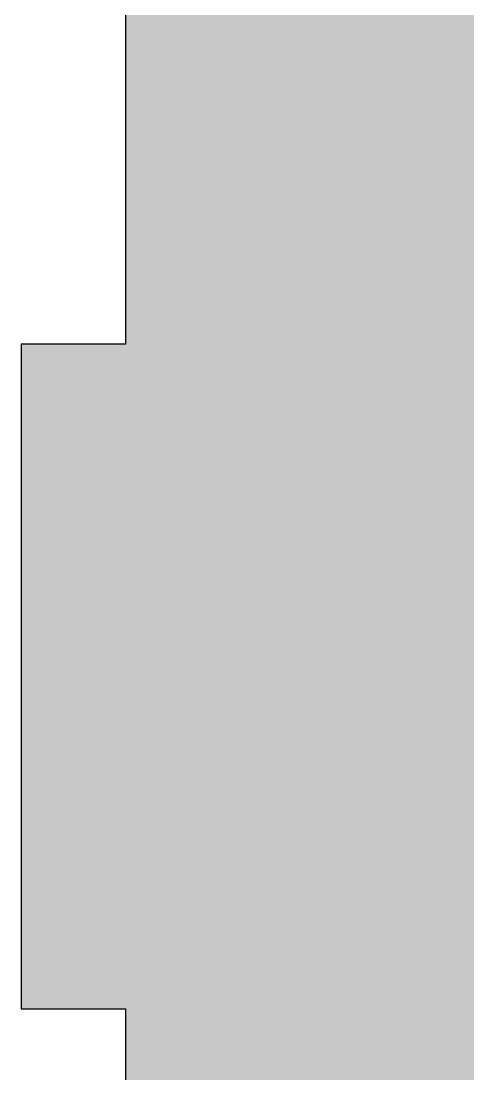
# Model space of a CAD drawing. Header units: inches. Extents: x -1176 to 1482, y -2527 to 978.
# Drawn here: x -1041.1 to -1015.1, y 542.7 to 603.1 of the extents above; entities that cross this region are included whole.
import ezdxf

# ---------------------------------------------------------------- set-up
doc = ezdxf.new("R2010")
doc.units = ezdxf.units.IN
doc.header["$MEASUREMENT"] = 0
doc.layers.add('A-WALL', color=113, linetype='Continuous', lineweight=18)
doc.layers.add('A-WALL-PATT', color=111, linetype='Continuous', lineweight=18)

msp = doc.modelspace()

# ---------------------------------------------------------------- hatches: boundary and pattern name
at = {"layer": 'A-WALL-PATT', "lineweight": 9}
h = msp.add_hatch(color=7, dxfattribs=at)
h.paths.add_polyline_path([(-1020.294, 16.255), (-1015.062, 16.255), (-1015.062, 96.005), (-1035.062, 96.005), (-1035.062, 16.255)], flags=0)
h.paths.add_polyline_path([(-1019.484, 133.505), (-1015.062, 133.505), (-1015.062, 216.005), (-1035.062, 216.005), (-1035.062, 133.505)], flags=0)
h.paths.add_polyline_path([(-1015.062, 253.505), (-1015.062, 342.005), (-1035.062, 342.005), (-1035.062, 253.505)], flags=0)
h.paths.add_polyline_path([(-1015.062, 379.505), (-1015.062, 468.124), (-1035.062, 468.124), (-1035.062, 379.505)], flags=0)
h.paths.add_polyline_path([(-1035.062, 505.624), (-1015.062, 505.624), (-1015.062, 604.374), (-1035.062, 604.374), (-1035.062, 518.889)], flags=0)
h.paths.add_polyline_path([(-1035.062, 641.874), (-1015.062, 641.874), (-1015.062, 729.874), (-1035.062, 729.874), (-1035.062, 669.777)], flags=0)
h.paths.add_polyline_path([(-1035.062, 767.374), (-1015.062, 767.374), (-1015.062, 789.874), (-1035.062, 789.874), (-1035.062, 775.399)], flags=0)
msp.add_hatch(color=7, dxfattribs=at).paths.add_polyline_path([(-1035.062, 546.409), (-1035.062, 584.568), (-1041.062, 584.568), (-1041.062, 546.409)], flags=0)

# ---------------------------------------------------------------- linework, layer by layer
at = {"layer": 'A-WALL', "color": 8, "lineweight": 30}
for p, q in [((-1035.062, 604.374), (-1035.062, 584.568)), ((-1041.062, 584.568), (-1041.062, 546.409)), ((-1035.062, 584.568), (-1041.062, 584.568)), ((-1041.062, 546.409), (-1035.062, 546.409)), ((-1035.062, 546.409), (-1035.062, 505.624))]:
    msp.add_line(p, q, dxfattribs=at)

doc.saveas('drawing.dxf')
